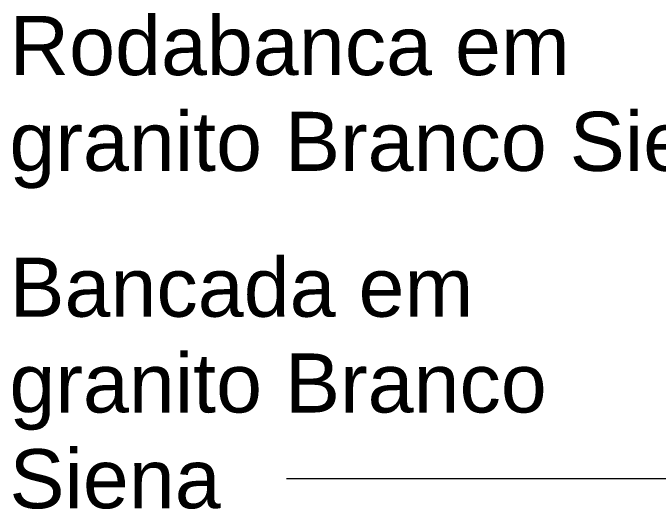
# Model space of a CAD drawing. Header units: millimetres. Extents: x 14944 to 21622, y -31 to 8273.
# Drawn here: x 16236 to 16781, y 4795 to 5215 of the extents above; entities that cross this region are included whole.
import ezdxf

# ---------------------------------------------------------------- set-up
doc = ezdxf.new("R2010")
doc.units = ezdxf.units.MM
doc.layers.add('G-ANNO-TEXT', color=231, linetype='Continuous', lineweight=9)
doc.styles.add('Arial', font='arial.ttf', dxfattribs={"height": 50})

msp = doc.modelspace()

# ---------------------------------------------------------------- linework, layer by layer
at = {"layer": 'G-ANNO-TEXT', "color": 7}
msp.add_line((16846.9, 4820.54), (16467.29, 4820.54), dxfattribs=at)

# ---------------------------------------------------------------- texts
at = {"layer": 'G-ANNO-TEXT', "color": 7, "char_height": 50, "attachment_point": 1, "style": 'Arial'}
for s, insert, width in [('Rodabanca em ', (16232.93, 5212.04), 611.2867), ('granito Branco Siena', (16232.93, 5131.01), 809.7044), ('Bancada em ', (16232.93, 5007.6), 511.0758), ('granito Branco ', (16232.93, 4926.57), 587.2361), ('Siena', (16232.93, 4845.54), 222.4683)]:
    msp.add_mtext(s, dxfattribs=dict(at, insert=insert, width=width))

doc.saveas('drawing.dxf')
